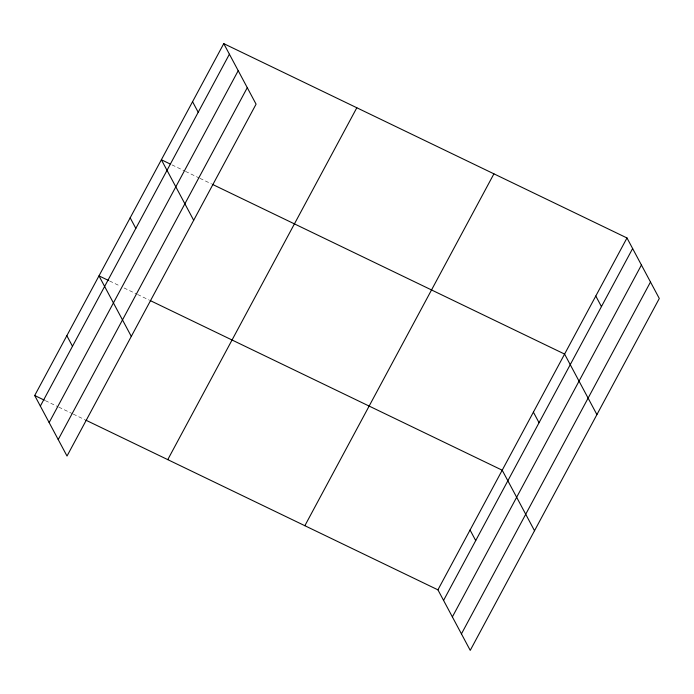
<?xml version="1.0" encoding="UTF-8"?>
<svg xmlns="http://www.w3.org/2000/svg" width="694" height="694" viewBox="0 0 694 694"><rect width="100%" height="100%" fill="white"/><g stroke="black" fill="none" stroke-linecap="round" stroke-linejoin="round"><path stroke-width="0.52" stroke-dasharray="3.47 2.6" d="M171.973 164.868L184.509 170.906M185.472 171.375L198.978 177.881M199.941 178.341L211.514 183.919M109.583 280.983L120.192 286.102M124.053 287.958L136.588 293.996M137.551 294.464L149.123 300.042M45.31 400.62L57.845 406.667M58.808 407.126L72.306 413.633M73.269 414.101L84.841 419.679"/><path stroke-width="1.04" d="M223.763 43.635L256.077 104.161L67.014 456.036L34.7 395.511L223.763 43.635L626.986 237.964L659.3 298.489L470.237 650.365L437.923 589.839L85.804 420.139M40.347 406.085L229.402 54.21M49.144 422.568L238.207 70.693M58.218 439.554L247.272 87.678M167.766 459.636L356.82 107.761M304.857 525.714L493.92 173.838M437.923 589.839L626.986 237.964M443.57 600.414L632.633 248.539M452.375 616.897L641.429 265.021M461.441 633.882L650.495 282.007M170.047 163.94L161.372 159.759L193.687 220.284M212.477 184.387L564.595 354.079L596.909 414.604M108.62 280.523L98.982 275.874L131.296 336.399M150.086 300.502L502.204 470.202L534.519 530.728M34.7 395.511L44.347 400.16M595.79 296.026L601.438 306.601M533.4 412.141L539.047 422.715M470.064 530.016L475.711 540.591M192.568 101.697L198.206 112.272M130.177 217.812L135.824 228.387M66.841 335.696L72.488 346.271"/></g></svg>
